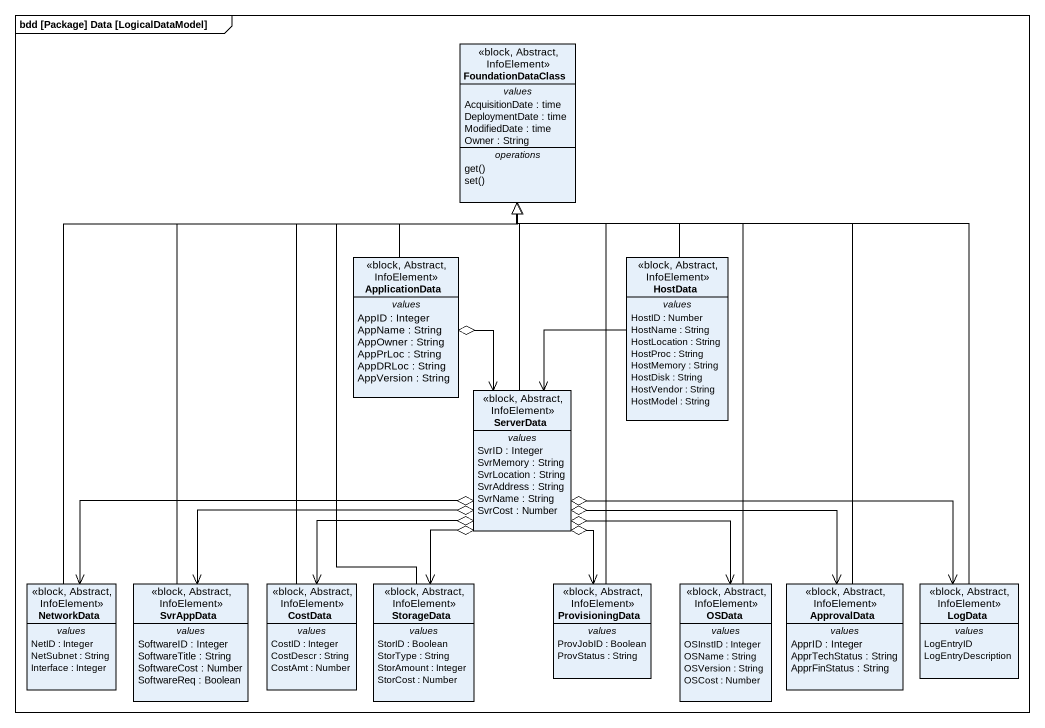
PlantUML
@startuml
mainframe bdd [Package] Data [LogicalDataModel]
hide circle
hide empty members
class FoundationDataClass <<block, Abstract, InfoElement>> {
  -- values --
  AcquisitionDate : time
  DeploymentDate : time
  ModifiedDate : time
  Owner : String
  -- operations --
  get()
  set()
}
class ApplicationData <<block, Abstract, InfoElement>> {
  -- values --
  AppID : Integer
  AppName : String
  AppOwner : String
  AppPrLoc : String
  AppDRLoc : String
  AppVersion : String
}
class HostData <<block, Abstract, InfoElement>> {
  -- values --
  HostID : Number
  HostName : String
  HostLocation : String
  HostProc : String
  HostMemory : String
  HostDisk : String
  HostVendor : String
  HostModel : String
}
class ServerData <<block, Abstract, InfoElement>> {
  -- values --
  SvrID : Integer
  SvrMemory : String
  SvrLocation : String
  SvrAddress : String
  SvrName : String
  SvrCost : Number
}
class NetworkData <<block, Abstract, InfoElement>> {
  -- values --
  NetID : Integer
  NetSubnet : String
  Interface : Integer
}
class SvrAppData <<block, Abstract, InfoElement>> {
  -- values --
  SoftwareID : Integer
  SoftwareTitle : String
  SoftwareCost : Number
  SoftwareReq : Boolean
}
class CostData <<block, Abstract, InfoElement>> {
  -- values --
  CostID : Integer
  CostDescr : String
  CostAmt : Number
}
class StorageData <<block, Abstract, InfoElement>> {
  -- values --
  StorID : Boolean
  StorType : String
  StorAmount : Integer
  StorCost : Number
}
class ProvisioningData <<block, Abstract, InfoElement>> {
  -- values --
  ProvJobID : Boolean
  ProvStatus : String
}
class OSData <<block, Abstract, InfoElement>> {
  -- values --
  OSInstID : Integer
  OSName : String
  OSVersion : String
  OSCost : Number
}
class ApprovalData <<block, Abstract, InfoElement>> {
  -- values --
  ApprID : Integer
  ApprTechStatus : String
  ApprFinStatus : String
}
class LogData <<block, Abstract, InfoElement>> {
  -- values --
  LogEntryID
  LogEntryDescription
}
ApplicationData -up-|> FoundationDataClass
ApplicationData o--> ServerData
HostData -up-|> FoundationDataClass
HostData --> ServerData
ServerData -up-|> FoundationDataClass
ServerData o-left-> NetworkData
ServerData o-left-> SvrAppData
ServerData o--> CostData
ServerData o--> StorageData
ServerData o--> ProvisioningData
ServerData o--> OSData
ServerData o-right-> ApprovalData
ServerData o-right-> LogData
NetworkData -up-|> FoundationDataClass
SvrAppData -up-|> FoundationDataClass
CostData -up-|> FoundationDataClass
StorageData -up-|> FoundationDataClass
ProvisioningData -up-|> FoundationDataClass
OSData -up-|> FoundationDataClass
ApprovalData -up-|> FoundationDataClass
LogData -up-|> FoundationDataClass
@enduml
